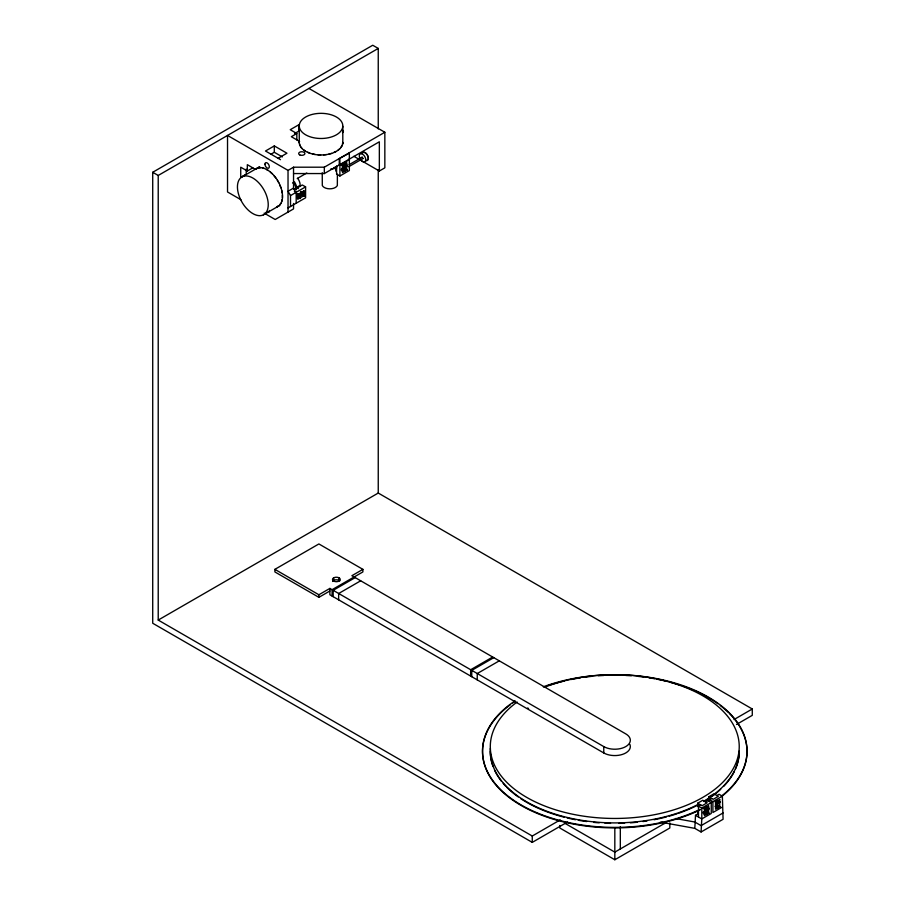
<?xml version="1.0" encoding="UTF-8"?>
<svg xmlns="http://www.w3.org/2000/svg" width="905" height="905" viewBox="0 0 905 905"><rect width="100%" height="100%" fill="white"/><g stroke="black" fill="none" stroke-linecap="round" stroke-linejoin="round"><path stroke-width="1.36" d="M246.228 169.111L246.228 174.19L240.73 177.357L240.73 167.199L247.325 171.011L252.823 167.832M697.936 813.912L695.515 815.315L694.802 828.358L701.081 831.978L723.084 819.285L722.36 796.174L719.068 794.273L716.862 795.54M282.134 199.62L281.579 201.804M282.417 197.754L282.383 195.209M296.829 139.89L296.829 133.521L291.331 136.7L299.487 141.406L299.25 142.413A21.777 12.579 0 0 0 321.037 154.993A21.777 12.579 0 0 0 342.814 142.413M361.932 153.556C364.953 148.703 371.706 159.619 366.254 160.615M341.943 145.841L340.857 147.357M299.442 141.395L299.295 142.221M342.407 144.246L342.769 142.617M280.855 203.229L279.747 204.869M339.692 148.85L337.972 150.151M362.113 157.187L362.894 158.545L362.113 157.187L349.126 164.687M255.855 169.111L259.26 167.108M278.661 205.786L277.066 206.747M336.174 151.418L333.922 152.413M567.548 822L532.264 842.374L152.719 623.251L152.719 172.278L372.736 45.25L378.245 48.429L378.245 128.883M152.719 172.278L158.217 175.457L378.245 48.429M294.634 133.533L299.035 130.999L299.035 124.63L290.234 129.709L296.829 133.521M278.129 158.307L286.942 153.216L274.305 145.92L265.493 151.011L280.516 159.687M271.002 154.178L274.305 152.278L282.349 156.916M242.28 176.758L259.701 166.701M240.968 199.734L227.528 191.973L227.528 135.445L288.028 170.378L293.537 167.199L324.329 167.199L384.84 132.266L384.84 167.832L379.342 171.011L353.844 156.293M297.236 178.523L306.784 173.002M292.541 183.025L294.487 181.905A15.555 8.982 60 0 1 297.123 188.331M349.036 159.291L339.262 164.936L339.262 158.579L349.353 153.115M299.329 185.797L296.376 187.493L298.356 188.636M294.057 189.722L302.304 184.971L305.596 186.871L305.596 197.799L288.028 207.935M293.537 173.556L324.329 173.556L340.223 164.382M348.787 159.438L379.342 141.791L379.342 171.011M339.895 165.129L349.353 159.665M290.516 206.51L290.516 195.582L305.596 186.871M341.852 165.366L345.178 166.961L341.852 165.547M344.047 164.088L347.373 165.694L344.047 164.28M343.085 168.24L347.373 170.208L343.527 167.787L343.085 168.24L347.373 170.208M263.389 214.847A21.777 12.579 60 0 0 257.269 181.328A21.777 12.579 60 0 0 237.845 191.227A21.777 12.579 60 0 0 263.389 214.847L279.656 205.458M300.313 193.613L304.329 195.74L304.159 196.34L300.313 193.613L304.329 195.74M341.728 169.529L343.64 168.432L343.64 163.85M296.953 196.181L300.913 193.896M341.332 170.4L344.183 168.749L344.183 164.167M348.719 166.724L362.894 158.545M297.507 196.498L301.467 194.213L301.467 192.007M341.717 170.932L344.85 169.122L344.85 163.092M297.36 193.885L300.415 195.966L297.36 194.394M301.274 191.622L304.329 193.704L301.274 192.132M296.897 197.607L302.123 194.598L302.123 192.177M299.023 196.894L301.376 195.537M341.852 169.869L345.178 171.475L341.852 170.061M342.316 167.663L347.373 170.016M297.36 196.419L300.415 198.5L297.36 196.928M336.592 165.932L336.592 174.088L339.895 176L349.353 170.536L349.353 152.753M158.217 175.457L158.217 620.072L378.245 493.044L752.281 708.988L752.281 715.346L736.489 724.464M329.884 590.988L318.888 597.334L274.882 571.926L274.882 569.358L318.888 543.95L362.894 569.358L362.894 571.926L332.09 589.687L332.09 596.033M274.882 569.358L318.888 594.766L329.884 588.408L603.771 746.591A15.555 8.982 0 0 0 625.774 746.591A15.555 8.982 0 0 0 625.774 733.887L351.887 575.704L362.894 569.358M355.19 577.616L333.187 590.32L333.187 596.667M360.688 580.795L338.64 593.522L338.64 599.868M492.659 657.041L470.657 669.745L470.657 676.092M493.757 657.675L471.754 670.379L471.754 676.725M499.255 660.854L477.252 673.546L477.252 679.904M158.217 620.072L532.264 836.028L560.252 819.862M734.057 719.52L752.281 708.988M697.721 803.165L702.778 800.246L707.178 802.78L702.122 805.71L697.721 803.165L697.721 806.581M708.83 796.751L713.898 793.832L718.299 796.366L713.231 799.296L708.83 796.751L708.83 800.167M666.533 822.272L614.823 852.125L564.709 823.188M698.49 817.023L698.49 806.151L700.696 804.884M705.753 801.954L707.948 800.687L711.251 802.599L711.251 813.471L701.794 818.935L701.081 831.978M711.805 798.47L709.599 799.737L712.902 801.638L712.902 812.52L722.36 807.056M708.558 801.038L710.21 800.088M698.49 806.151L701.794 808.052L722.36 796.174M559.81 825.451L559.81 827.996L614.823 859.75L669.824 827.996L669.824 822.917M703.739 808.561L707.077 809.975L703.739 808.369M704.984 806.547L709.271 808.708L704.984 806.74M717.744 803.629L715.821 802.509M717.054 800.687L720.38 802.294L716.093 800.325M704.984 811.05L709.271 813.21M716.093 804.635L720.38 806.796M703.626 812.532L705.527 811.434L705.527 808.007M703.219 813.403L706.081 811.751L706.081 807.181M703.604 813.946L706.737 812.136L706.737 806.095M715.765 806.921L717.857 805.722L717.857 800.891M703.739 812.882L707.077 814.489L703.739 813.075M715.821 807.022L718.185 808.075L715.821 807.215M723.084 812.928L701.081 825.632L694.802 822.012L675.503 818.505M331.615 153.398L329.001 154.02M326.343 154.585L323.526 154.8M258.909 167.911L260.402 167.742M320.709 154.959L317.893 154.744M315.087 154.506L312.474 153.873M262.507 168.047L264.203 168.466M660.345 822.102L694.802 828.358M309.883 153.205L307.632 152.21M339.748 580.874A3.892 2.251 0 0 0 339.126 580.41L338.323 580.082A3.892 2.251 0 0 0 332.621 581.451M266.409 169.484L268.219 170.502M305.426 151.169L303.707 149.868M308.933 88.441L384.84 132.266M344.488 163.839L347.373 165.502M344.488 164.031L347.373 165.694M342.294 165.106L345.178 166.78M342.294 165.298L345.178 166.961M341.332 169.065L345.178 171.283M341.332 169.258L345.178 171.475M301.433 191.532L304.329 193.195M300.471 191.487L304.329 193.704M304.329 196.249L300.471 193.512M294.363 191.441L296.014 192.403L293.537 188.093L288.028 191.272L290.516 195.582M298.492 194.337L300.415 195.457M297.53 194.292L300.415 195.966M297.53 196.328L300.415 197.991M297.53 196.838L300.415 198.5M264.192 213.139L275.199 219.496L293.537 208.908L293.537 203.467M717.495 800.427L720.38 802.294M715.301 801.706L718.185 803.369M715.301 801.898L718.185 803.561M715.301 806.208L718.185 807.882M718.185 808.075L715.301 806.4L717.19 805.337L717.19 800.767M706.386 806.841L709.271 808.516M706.386 807.034L709.271 808.708M703.219 807.565L707.077 809.783M703.219 807.746L707.077 809.975M629.801 744.272A15.555 8.982 0 0 1 622.55 754.374A15.555 8.982 0 0 1 603.771 752.949L329.884 594.766L329.884 588.408M703.219 812.068L707.077 814.296M703.219 812.26L707.077 814.489M695.515 815.315L701.794 818.935L701.794 808.052M661.917 822.147L664.327 823.55M302.044 148.522L300.958 147.006M270.346 172.142L272.156 173.715M274.068 175.808L275.754 177.878M299.951 145.479L299.578 143.85M297.643 178.285L298.526 179.575A7.783 4.491 60 0 1 299.94 186.532M277.326 180.265L278.751 182.697M279.894 185.197L280.957 187.867M281.625 190.288L282.202 193.003M716.647 801.592L716.647 805.02M707.178 806.864L707.178 813.663M697.721 810.71L697.721 814.036M620.321 826.717L620.321 848.958M614.823 828.132L614.823 859.75M603.771 746.591L603.771 752.949M532.264 836.028L532.264 842.374M378.245 169.812L378.245 493.044M342.803 126.293A21.777 12.579 0 0 1 309.578 136.61A21.777 12.579 0 0 1 310.72 114.833A21.777 12.579 0 0 1 342.803 126.293L342.803 143.725M339.895 158.579L339.895 176M339.126 577.865L339.126 580.41M337.395 174.156L337.339 185.502A7.783 4.491 0 0 1 329.827 188.828A7.783 4.491 0 0 1 322.304 185.502L322.248 172.764M335.823 167.697L335.823 171.113M333.628 577.865L333.628 580.444M324.329 167.199L324.329 173.556M318.888 594.766L318.888 597.334M299.261 125.535L299.261 142.967M296.184 192.313L296.184 203.229M293.537 167.199L293.537 188.512M288.028 170.378L288.028 212.087M274.305 145.92L274.305 152.278M247.325 171.011L247.325 164.665L255.414 169.382L257.608 168.047A21.777 12.579 60 0 1 279.238 183.511A21.777 12.579 60 0 1 276.647 206.996M269.305 210.492A3.111 1.799 60 0 1 267.45 212.302M342.486 130.026A3.111 1.799 0 0 1 342.486 132.571M361.853 153.578A4.672 2.692 60 0 1 367.373 155.06A4.672 2.692 60 0 1 365.892 160.581M336.705 166.995A15.555 8.982 0 0 1 333.855 167.617M336.705 168.013A15.555 8.982 0 0 1 330.845 168.918M293.605 182.414A15.555 8.982 60 0 1 296.455 189.756M360.167 159.088A4.559 2.636 60 0 1 361.468 153.737A4.559 2.636 60 0 1 365.711 160.128A4.559 2.636 60 0 1 360.824 160.083M528.554 708.434A4.672 2.692 0 0 1 527.581 708.004M544.301 687.359A124.46 71.857 0 0 1 737.258 733.853A124.46 71.857 0 0 1 584.528 816.299A124.46 71.857 0 0 1 517.14 702.02M739.238 751.037A124.46 71.857 0 0 1 704.033 801.117M698.083 804.432A124.46 71.857 0 0 1 562.062 816.14A124.46 71.857 0 0 1 490.386 748.367M734.453 771.275A124.46 71.857 0 0 1 723.559 786.468M720.719 789.262A124.46 71.857 0 0 1 712.393 796.117M710.097 797.746A124.46 71.857 0 0 1 704.033 801.626M698.083 804.941A124.46 71.857 0 0 1 678.399 813.312M676.997 813.776A124.46 71.857 0 0 1 669.18 816.174M666.499 816.91A124.46 71.857 0 0 1 654.043 819.738M646.985 820.959A124.46 71.857 0 0 1 642.889 821.548M637.346 822.215A124.46 71.857 0 0 1 630.31 822.849M624.642 823.177A124.46 71.857 0 0 1 618.986 823.369M610.547 823.369A124.46 71.857 0 0 1 604.891 823.177M599.234 822.849A124.46 71.857 0 0 1 593.601 822.362M586.644 821.548A124.46 71.857 0 0 1 578.318 820.258M575.501 819.738A124.46 71.857 0 0 1 567.141 817.939M564.403 817.26A124.46 71.857 0 0 1 520.624 798.549M518.282 796.943A124.46 71.857 0 0 1 506.981 787.474M505.986 786.468A124.46 71.857 0 0 1 503.157 783.345M501.404 781.219A124.46 71.857 0 0 1 494.549 770.144M492.931 766.241A124.46 71.857 0 0 1 490.306 751.546M739.238 751.546A124.46 71.857 0 0 1 735.573 768.854M729.294 713.378A132.243 76.348 0 0 1 722.416 795.902M700.199 809.828A132.243 76.348 0 0 1 523.192 806.627A132.243 76.348 0 0 1 510.409 704.656M512.705 703.004A132.243 76.348 0 0 1 515.069 701.386M548.645 685.424A132.243 76.348 0 0 1 564.166 681.013M570.931 679.519A132.243 76.348 0 0 1 580.546 677.8M585.886 677.042A132.243 76.348 0 0 1 591.316 676.408M598.194 675.797A132.243 76.348 0 0 1 603.737 675.469M609.269 675.266A132.243 76.348 0 0 1 620.276 675.266M625.808 675.469A132.243 76.348 0 0 1 631.339 675.797M638.217 676.408A132.243 76.348 0 0 1 643.647 677.042M648.998 677.8A132.243 76.348 0 0 1 654.496 678.727M657.245 679.248A132.243 76.348 0 0 1 666.714 681.329M669.372 682.008A132.243 76.348 0 0 1 680.888 685.424M682.234 685.877A132.243 76.348 0 0 1 717.993 703.818M720.244 705.493A132.243 76.348 0 0 1 728.389 712.473M543.305 686.793A132.243 76.348 0 0 1 711.172 698.773A132.243 76.348 0 0 1 721.342 796.253M700.199 809.319A132.243 76.348 0 0 1 520.59 804.635A132.243 76.348 0 0 1 515.069 700.877M346.717 162.968L342.531 165.377L342.531 172.617L346.717 170.208L346.717 162.968M303.99 190.853L297.722 194.473L297.722 199.292L303.99 195.672L303.99 190.853M708.615 805.97L704.429 808.391L704.429 815.631L708.615 813.21L708.615 805.97M719.724 799.556L715.538 801.977L715.538 809.217L719.724 806.796L719.724 799.556M299.77 154.913A3.111 1.799 0 0 0 304.849 153.861A3.111 1.799 0 0 0 300.731 151.848A3.111 1.799 0 0 0 299.77 154.913M264.927 164.178A3.111 1.799 60 0 0 268.231 168.285A3.111 1.799 60 0 0 268.231 163.884A3.111 1.799 60 0 0 264.927 164.178M333.628 581.044A3.892 2.251 0 0 0 340.133 580.037A3.892 2.251 0 0 0 335.37 577.288A3.892 2.251 0 0 0 333.628 581.044"/></g></svg>
